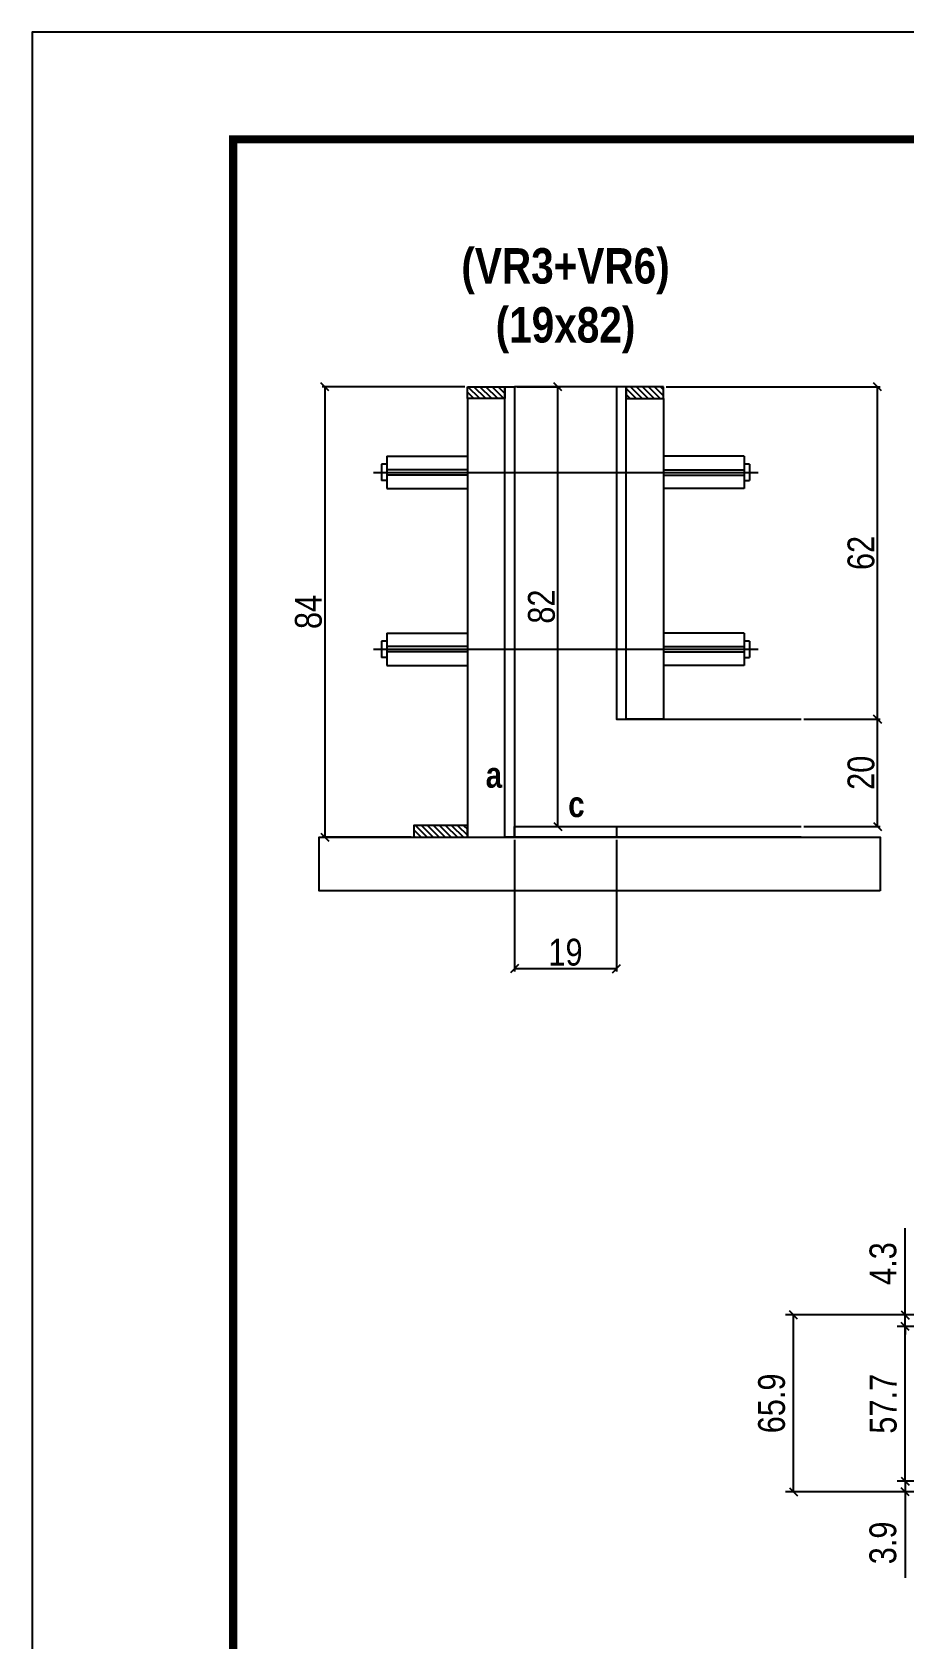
# Model space of a CAD drawing. Extents: x 3309 to 9590, y -2522 to 15424.
# Drawn here: x 4908 to 5233, y 8266 to 8865 of the extents above; entities that cross this region are included whole.
import ezdxf

# ---------------------------------------------------------------- set-up
doc = ezdxf.new("R2010")
doc.units = 0
doc.linetypes.add('DASHED', pattern=[0.75, 0.5, -0.25])
doc.linetypes.add('HIDDEN', pattern=[0.375, 0.25, -0.125])
for name, color, linetype in [('barrote', 251, 'Continuous'), ('COTA', 241, 'Continuous'), ('detalhes', 4, 'Continuous'), ('NOMENCLATURA', 7, 'Continuous'), ('Painéis', 200, 'Continuous'), ('SARR_2.2x10', 60, 'Continuous'), ('SARR_2.2x7', 40, 'Continuous'), ('SARR_3.5x7', 81, 'Continuous'), ('TENSOR', 3, 'Continuous')]:
    doc.layers.add(name, color=color, linetype=linetype)
for name, color, linetype, lineweight in [('CONCRETO', 251, 'Continuous', 25), ('Folhas', 255, 'Continuous', 9), ('SARRAFO DE PRESSAO', 251, 'DASHED', 9)]:
    doc.layers.add(name, color=color, linetype=linetype, lineweight=lineweight)
doc.layers.add('Laje_Perimetro', color=7, linetype='Continuous', plot=False)
doc.styles.add('COTA TECNICA', font='techl___.ttf', dxfattribs={"height": 10})
doc.styles.add('COTA TECNICA 2X', font='techl___.ttf', dxfattribs={"height": 10})
doc.styles.add('TECNICA', font='techb___.ttf', dxfattribs={"height": 10})
doc.dimstyles.new('PAINEL', dxfattribs={"dimtxt": 10, "dimasz": 3, "dimexe": 3, "dimexo": 3, "dimgap": 3, "dimtad": 1, "dimdec": 1, "dimzin": 12, "dimdsep": 46, "dimtxsty": 'COTA TECNICA', "dimblk1": 'OBLIQUE', "dimblk2": 'OBLIQUE', "dimsah": 1, "dimcen": 0.9, "dimclrd": 4, "dimclre": 4, "dimclrt": 240, "dimadec": 1, "dimazin": 3, "dimtfac": 1, "dimtdec": 1, "dimtmove": 0, "dimatfit": 3, "dimfxl": 1, "dimtolj": 1, "dimtzin": 12, "dimarcsym": 0})
doc.dimstyles.new('SECAO', dxfattribs={"dimscale": 0.333333, "dimtxt": 5, "dimasz": 9, "dimexe": 3, "dimexo": 3, "dimgap": 3, "dimtad": 1, "dimdec": 1, "dimlfac": 0.5, "dimzin": 12, "dimdsep": 46, "dimtxsty": 'COTA TECNICA 2X', "dimblk1": 'OBLIQUE', "dimblk2": 'OBLIQUE', "dimsah": 1, "dimcen": 0.9, "dimclrd": 4, "dimclre": 4, "dimclrt": 240, "dimadec": 1, "dimazin": 3, "dimtfac": 1, "dimtdec": 1, "dimtmove": 0, "dimatfit": 3, "dimfxl": 1, "dimtolj": 1, "dimtzin": 12, "dimarcsym": 0})
pattern_1 = [(135, (38277.0723, -114783.8508), (-1.122532015, -1.122532015), [])]

# ---------------------------------------------------------------- blocks, each defined once
blk = doc.blocks.new('9999999999')
at = {"layer": 'Folhas'}
blk.add_lwpolyline([(98138.98, 34190.21), (99623.98, 34190.21), (99623.98, 35240.21), (98138.98, 35240.21)], close=True, dxfattribs=at)
at = {"layer": 'Folhas', "color": 30, "const_width": 3}
blk.add_lwpolyline([(98213.98, 34230.21), (99583.98, 34230.21), (99583.98, 35200.21), (98213.98, 35200.21)], close=True, dxfattribs=at)
blk = doc.blocks.new('_Oblique')
at = {"color": 0, "linetype": 'ByBlock', "lineweight": -2}
blk.add_line((-0.5, -0.5), (0.5, 0.5), dxfattribs=at)
blk = doc.blocks.new('*D1682')
at = {"layer": 'COTA', "color": 4, "lineweight": -2, "transparency": 16777216}
for p, q in [((5069.25, 8732.72), (5016.06, 8732.72)), ((5017.06, 8732.72), (5017.06, 8564.72)), ((5049.25, 8564.72), (5016.06, 8564.72))]:
    blk.add_line(p, q, dxfattribs=at)
at = {"layer": 'Defpoints', "color": 0, "transparency": 16777216}
for p in [(5070.25, 8732.72), (5017.06, 8564.72), (5050.25, 8564.72, 0)]:
    blk.add_point(p, dxfattribs=at)
at = {"layer": 'COTA', "color": 4, "lineweight": -2, "transparency": 16777216, "xscale": 3, "yscale": 3, "zscale": 3}
for p, rotation in [((5017.06, 8732.72), 90), ((5017.06, 8564.72), 270)]:
    blk.add_blockref('_Oblique', p, dxfattribs=dict(at, rotation=rotation))
at = {"layer": 'COTA', "color": 240, "transparency": 16777216, "insert": (5010.96, 8648.72), "char_height": 10, "attachment_point": 5, "rotation": 90, "style": 'COTA TECNICA 2X'}
blk.add_mtext('\\A1;84', dxfattribs=at)
blk = doc.blocks.new('*D1683')
at = {"layer": 'COTA', "color": 4, "lineweight": -2, "transparency": 16777216}
for p, q in [((5088.85, 8732.72), (5105.02, 8732.72)), ((5104.02, 8568.72), (5104.02, 8732.72)), ((5088.85, 8568.72), (5105.02, 8568.72))]:
    blk.add_line(p, q, dxfattribs=at)
at = {"layer": 'Defpoints', "color": 0, "transparency": 16777216}
for p in [(5087.85, 8732.72), (5104.02, 8732.72), (5087.85, 8568.72)]:
    blk.add_point(p, dxfattribs=at)
at = {"layer": 'COTA', "color": 4, "lineweight": -2, "transparency": 16777216, "xscale": 3, "yscale": 3, "zscale": 3}
for p, rotation in [((5104.02, 8732.72), 90), ((5104.02, 8568.72), 270)]:
    blk.add_blockref('_Oblique', p, dxfattribs=dict(at, rotation=rotation))
at = {"layer": 'COTA', "color": 240, "transparency": 16777216, "insert": (5097.92, 8650.72), "char_height": 10, "attachment_point": 5, "rotation": 90, "style": 'COTA TECNICA 2X'}
blk.add_mtext('\\A1;82', dxfattribs=at)
blk = doc.blocks.new('*D1685')
at = {"layer": 'COTA', "color": 4, "lineweight": -2, "transparency": 16777216}
for p, q in [((5087.85, 8563.72), (5087.85, 8514.67)), ((5125.85, 8563.72), (5125.85, 8514.67)), ((5087.85, 8515.67), (5125.85, 8515.67))]:
    blk.add_line(p, q, dxfattribs=at)
at = {"layer": 'Defpoints', "color": 0, "transparency": 16777216}
for p in [(5087.85, 8564.72), (5125.85, 8564.72), (5125.85, 8515.67)]:
    blk.add_point(p, dxfattribs=at)
at = {"layer": 'COTA', "color": 4, "lineweight": -2, "transparency": 16777216, "xscale": 3, "yscale": 3, "zscale": 3, "rotation": 180}
blk.add_blockref('_Oblique', (5087.85, 8515.67), dxfattribs=at)
at = {"layer": 'COTA', "color": 4, "lineweight": -2, "transparency": 16777216, "xscale": 3, "yscale": 3, "zscale": 3}
blk.add_blockref('_Oblique', (5125.85, 8515.67), dxfattribs=at)
at = {"layer": 'COTA', "color": 240, "transparency": 16777216, "insert": (5106.85, 8521.76), "char_height": 10, "attachment_point": 5, "style": 'COTA TECNICA 2X'}
blk.add_mtext('\\A1;19', dxfattribs=at)
blk = doc.blocks.new('*D1686')
at = {"layer": 'COTA', "color": 4, "lineweight": -2, "transparency": 16777216}
for p, q in [((5195.72, 8608.72), (5224.22, 8608.72)), ((5223.22, 8568.72), (5223.22, 8608.72)), ((5195.72, 8568.72), (5224.22, 8568.72))]:
    blk.add_line(p, q, dxfattribs=at)
at = {"layer": 'Defpoints', "color": 0, "transparency": 16777216}
for p in [(5194.72, 8608.72), (5223.22, 8608.72), (5194.72, 8568.72)]:
    blk.add_point(p, dxfattribs=at)
at = {"layer": 'COTA', "color": 4, "lineweight": -2, "transparency": 16777216, "xscale": 3, "yscale": 3, "zscale": 3}
for p, rotation in [((5223.22, 8608.72), 90), ((5223.22, 8568.72), 270)]:
    blk.add_blockref('_Oblique', p, dxfattribs=dict(at, rotation=rotation))
at = {"layer": 'COTA', "color": 240, "transparency": 16777216, "insert": (5217.12, 8588.72), "char_height": 10, "attachment_point": 5, "rotation": 90, "style": 'COTA TECNICA 2X'}
blk.add_mtext('\\A1;20', dxfattribs=at)
blk = doc.blocks.new('*D1687')
at = {"layer": 'COTA', "color": 4, "lineweight": -2, "transparency": 16777216}
for p, q in [((5144.45, 8732.72), (5224.22, 8732.72)), ((5223.22, 8608.72), (5223.22, 8732.72)), ((5195.72, 8608.72), (5224.22, 8608.72))]:
    blk.add_line(p, q, dxfattribs=at)
at = {"layer": 'Defpoints', "color": 0, "transparency": 16777216}
for p in [(5143.45, 8732.72), (5223.22, 8732.72), (5194.72, 8608.72)]:
    blk.add_point(p, dxfattribs=at)
at = {"layer": 'COTA', "color": 4, "lineweight": -2, "transparency": 16777216, "xscale": 3, "yscale": 3, "zscale": 3}
for p, rotation in [((5223.22, 8732.72), 90), ((5223.22, 8608.72), 270)]:
    blk.add_blockref('_Oblique', p, dxfattribs=dict(at, rotation=rotation))
at = {"layer": 'COTA', "color": 240, "transparency": 16777216, "insert": (5217.12, 8670.72), "char_height": 10, "attachment_point": 5, "rotation": 90, "style": 'COTA TECNICA 2X'}
blk.add_mtext('\\A1;62', dxfattribs=at)
blk = doc.blocks.new('*D1838')
at = {"layer": 'COTA', "color": 4, "lineweight": -2, "transparency": 16777216}
for p, q in [((5268.69, 8382.24), (5230.54, 8382.24)), ((5233.54, 8324.49), (5233.54, 8382.24)), ((5314.32, 8324.49), (5230.54, 8324.49))]:
    blk.add_line(p, q, dxfattribs=at)
at = {"layer": 'Defpoints', "color": 0, "transparency": 16777216}
for p in [(5233.54, 8382.24), (5271.69, 8382.24), (5317.32, 8324.49)]:
    blk.add_point(p, dxfattribs=at)
at = {"layer": 'COTA', "color": 4, "lineweight": -2, "transparency": 16777216, "xscale": 3, "yscale": 3, "zscale": 3}
for p, rotation in [((5233.54, 8382.24), 90), ((5233.54, 8324.49), 270)]:
    blk.add_blockref('_Oblique', p, dxfattribs=dict(at, rotation=rotation))
at = {"layer": 'COTA', "color": 240, "transparency": 16777216, "insert": (5225.43, 8353.36), "char_height": 10, "attachment_point": 5, "rotation": 90, "style": 'COTA TECNICA'}
blk.add_mtext('\\A1;57.7', dxfattribs=at)
blk = doc.blocks.new('*D1839')
at = {"layer": 'COTA', "color": 4, "lineweight": -2, "transparency": 16777216}
for p, q in [((5314.32, 8324.49), (5230.54, 8324.49)), ((5233.54, 8324.49), (5233.54, 8327.49)), ((5233.54, 8324.49), (5233.54, 8320.55)), ((5274.86, 8320.55), (5230.54, 8320.55)), ((5233.54, 8320.55), (5233.54, 8288.41))]:
    blk.add_line(p, q, dxfattribs=at)
at = {"layer": 'Defpoints', "color": 0, "transparency": 16777216}
for p in [(5317.32, 8324.49), (5233.54, 8320.55), (5277.86, 8320.55)]:
    blk.add_point(p, dxfattribs=at)
at = {"layer": 'COTA', "color": 4, "lineweight": -2, "transparency": 16777216, "xscale": 3, "yscale": 3, "zscale": 3}
for p, rotation in [((5233.54, 8324.49), 270), ((5233.54, 8320.55), 90)]:
    blk.add_blockref('_Oblique', p, dxfattribs=dict(at, rotation=rotation))
at = {"layer": 'COTA', "color": 240, "transparency": 16777216, "insert": (5225.29, 8301.48), "char_height": 10, "attachment_point": 5, "rotation": 90, "style": 'COTA TECNICA'}
blk.add_mtext('\\A1;3.9', dxfattribs=at)
blk = doc.blocks.new('*D1840')
at = {"layer": 'COTA', "color": 4, "lineweight": -2, "transparency": 16777216}
for p, q in [((5233.54, 8386.49), (5233.54, 8418.86)), ((5311.22, 8386.49), (5230.54, 8386.49)), ((5233.54, 8382.24), (5233.54, 8386.49)), ((5268.69, 8382.24), (5230.54, 8382.24)), ((5233.54, 8382.24), (5233.54, 8379.24))]:
    blk.add_line(p, q, dxfattribs=at)
at = {"layer": 'Defpoints', "color": 0, "transparency": 16777216}
for p in [(5233.54, 8386.49), (5314.22, 8386.49), (5271.69, 8382.24)]:
    blk.add_point(p, dxfattribs=at)
at = {"layer": 'COTA', "color": 4, "lineweight": -2, "transparency": 16777216, "xscale": 3, "yscale": 3, "zscale": 3}
for p, rotation in [((5233.54, 8386.49), 270), ((5233.54, 8382.24), 90)]:
    blk.add_blockref('_Oblique', p, dxfattribs=dict(at, rotation=rotation))
at = {"layer": 'COTA', "color": 240, "transparency": 16777216, "insert": (5225.32, 8405.67), "char_height": 10, "attachment_point": 5, "rotation": 90, "style": 'COTA TECNICA'}
blk.add_mtext('\\A1;4.3', dxfattribs=at)
blk = doc.blocks.new('*D1841')
at = {"layer": 'COTA', "color": 4, "lineweight": -2, "transparency": 16777216}
for p, q in [((5311.42, 8386.49), (5188.91, 8386.49)), ((5191.91, 8320.55), (5191.91, 8386.49)), ((5274.86, 8320.55), (5188.91, 8320.55))]:
    blk.add_line(p, q, dxfattribs=at)
at = {"layer": 'Defpoints', "color": 0, "transparency": 16777216}
for p in [(5191.91, 8386.49), (5314.42, 8386.49), (5277.86, 8320.55)]:
    blk.add_point(p, dxfattribs=at)
at = {"layer": 'COTA', "color": 4, "lineweight": -2, "transparency": 16777216, "xscale": 3, "yscale": 3, "zscale": 3}
for p, rotation in [((5191.91, 8386.49), 90), ((5191.91, 8320.55), 270)]:
    blk.add_blockref('_Oblique', p, dxfattribs=dict(at, rotation=rotation))
at = {"layer": 'COTA', "color": 240, "transparency": 16777216, "insert": (5183.77, 8353.52), "char_height": 10, "attachment_point": 5, "rotation": 90, "style": 'COTA TECNICA'}
blk.add_mtext('\\A1;65.9', dxfattribs=at)

msp = doc.modelspace()

# ---------------------------------------------------------------- hatches: boundary and pattern name
at = {"layer": 'SARR_2.2x10'}
h = msp.add_hatch(dxfattribs=at)
h.set_pattern_fill('ANSI31', color=256, scale=0.5, angle=90)
h.set_pattern_definition([(135, (38356.2723, -114947.4508), (-1.122532015, -1.122532015), [])])
h.paths.add_polyline_path([(5070.25, 8569.12), (5070.25, 8564.72), (5050.25, 8564.72), (5050.25, 8569.12)])
at = {"layer": 'SARR_2.2x7'}
h = msp.add_hatch(dxfattribs=at)
h.set_pattern_fill('ANSI31', color=256, scale=0.5, angle=90)
h.set_pattern_definition(pattern_1)
h.paths.add_polyline_path([(5084.25, 8732.72), (5084.25, 8728.32), (5070.25, 8728.32), (5070.25, 8732.72)])
h = msp.add_hatch(dxfattribs=at)
h.set_pattern_fill('ANSI31', color=256, scale=0.5, angle=90)
h.set_pattern_definition(pattern_1)
h.paths.add_polyline_path([(5129.45, 8732.72), (5129.45, 8728.32), (5143.45, 8728.32), (5143.45, 8732.72)])

# ---------------------------------------------------------------- linework, layer by layer
at = {"ltscale": 3}
for p, q in [((5038.25, 8703.78), (5038.25, 8697.78)), ((5040.25, 8703.78), (5038.25, 8703.78)), ((5040.25, 8706.78), (5040.25, 8694.78)), ((5040.25, 8706.78), (5070.25, 8706.78)), ((5070.25, 8701.78), (5040.25, 8701.78)), ((5173.45, 8706.78), (5143.45, 8706.78)), ((5143.45, 8701.78), (5173.45, 8701.78)), ((5173.45, 8706.78), (5173.45, 8694.78)), ((5175.45, 8703.78), (5173.45, 8703.78)), ((5175.45, 8703.78), (5175.45, 8697.78)), ((5040.25, 8697.78), (5038.25, 8697.78)), ((5070.25, 8699.78), (5040.25, 8699.78)), ((5143.45, 8699.78), (5173.45, 8699.78)), ((5173.45, 8697.78), (5175.45, 8697.78)), ((5040.25, 8694.78), (5070.25, 8694.78)), ((5173.45, 8694.78), (5143.45, 8694.78)), ((5038.25, 8637.79), (5038.25, 8631.79)), ((5040.25, 8637.79), (5038.25, 8637.79)), ((5040.25, 8640.79), (5040.25, 8628.79)), ((5040.25, 8640.79), (5070.25, 8640.79)), ((5173.45, 8640.79), (5143.45, 8640.79)), ((5173.45, 8640.79), (5173.45, 8628.79)), ((5175.45, 8637.79), (5173.45, 8637.79)), ((5175.45, 8637.79), (5175.45, 8631.79)), ((5040.25, 8631.79), (5038.25, 8631.79)), ((5070.25, 8635.79), (5040.25, 8635.79)), ((5070.25, 8633.79), (5040.25, 8633.79)), ((5143.45, 8635.79), (5173.45, 8635.79)), ((5143.45, 8633.79), (5173.45, 8633.79)), ((5173.45, 8631.79), (5175.45, 8631.79)), ((5040.25, 8628.79), (5070.25, 8628.79)), ((5173.45, 8628.79), (5143.45, 8628.79))]:
    msp.add_line(p, q, dxfattribs=at)
at = {"layer": 'barrote'}
msp.add_lwpolyline([(5224.18, 8544.72), (5014.99, 8544.72), (5014.99, 8564.72), (5224.18, 8564.72)], close=True, dxfattribs=at)
at = {"layer": 'CONCRETO', "linetype": 'Continuous'}
for p, q in [((5125.85, 8732.72), (5087.85, 8732.72)), ((5125.85, 8608.72), (5194.72, 8608.72))]:
    msp.add_line(p, q, dxfattribs=at)
at = {"layer": 'COTA'}
msp.add_line((5125.85, 8568.72), (5125.85, 8564.72), dxfattribs=at)
at = {"layer": 'Laje_Perimetro'}
msp.add_lwpolyline([(6392.87, 8864.98), (4907.87, 8864.98), (4907.87, 7814.98), (6392.87, 7814.98)], close=True, dxfattribs=at)
at = {"layer": 'Painéis', "linetype": 'Continuous'}
for points in [[(5084.25, 8564.72), (5084.25, 8732.72), (5087.85, 8732.72), (5087.85, 8564.72)], [(5129.45, 8608.72), (5129.45, 8732.72), (5125.85, 8732.72), (5125.85, 8608.72)]]:
    msp.add_lwpolyline(points, close=True, dxfattribs=at)
msp.add_lwpolyline([(5194.72, 8564.72), (5087.85, 8564.72), (5087.85, 8568.72), (5194.72, 8568.72)], dxfattribs=at)
at = {"layer": 'SARR_2.2x10'}
msp.add_lwpolyline([(5070.25, 8569.12), (5050.25, 8569.12), (5050.25, 8564.72), (5070.25, 8564.72)], close=True, dxfattribs=at)
at = {"layer": 'SARR_2.2x7', "elevation": 0}
for points in [[(5070.25, 8732.72), (5084.25, 8732.72), (5084.25, 8728.32), (5070.25, 8728.32)], [(5143.45, 8732.72), (5129.45, 8732.72), (5129.45, 8728.32), (5143.45, 8728.32)]]:
    msp.add_lwpolyline(points, close=True, dxfattribs=at)
at = {"layer": 'SARR_3.5x7'}
for points in [[(5084.25, 8728.32), (5070.25, 8728.32), (5070.25, 8564.72), (5084.25, 8564.72)], [(5129.45, 8728.32), (5143.45, 8728.32), (5143.45, 8608.72), (5129.45, 8608.72)]]:
    msp.add_lwpolyline(points, close=True, dxfattribs=at)
at = {"layer": 'TENSOR', "linetype": 'HIDDEN', "ltscale": 0.5}
for p, q in [((5035.25, 8700.78), (5178.75, 8700.78)), ((5035.25, 8634.79), (5178.75, 8634.79))]:
    msp.add_line(p, q, dxfattribs=at)

# ---------------------------------------------------------------- block references
at = {"layer": 'SARRAFO DE PRESSAO', "color": 6, "linetype": 'ByBlock'}
msp.add_blockref('9999999999', (-93231.11, -26375.22), dxfattribs=at)

# ---------------------------------------------------------------- texts
at = {"layer": 'detalhes', "style": 'TECNICA'}
for s, p in [('a', (5077.06, 8583.15)), ('c', (5107.86, 8572.19))]:
    msp.add_text(s, height=9.6, dxfattribs=at).set_placement(p)
at = {"layer": 'NOMENCLATURA', "insert": (5106.85, 8784.41), "char_height": 13.2, "attachment_point": 2, "style": 'TECNICA'}
msp.add_mtext_dynamic_manual_height_columns('(VR3+VR6)\\P(19x82)', width=300.2766, gutter_width=1, heights=[0], dxfattribs=at)

# ---------------------------------------------------------------- dimensions: what is measured, and where the dimension line sits
at = {"layer": 'COTA'}
for base, p1, p2, dimstyle, picture, middle in [((5017.06, 8564.72, 0), (5070.25, 8732.72), (5050.25, 8564.72), 'SECAO', '*D1682', (5010.96, 8648.72, 0)), ((5104.02, 8732.72), (5087.85, 8568.72), (5087.85, 8732.72), 'SECAO', '*D1683', (5097.92, 8650.72)), ((5223.22, 8608.72), (5194.72, 8568.72), (5194.72, 8608.72), 'SECAO', '*D1686', (5217.12, 8588.72)), ((5233.5393, 8386.4911), (5271.6921, 8382.238), (5314.2231, 8386.4911), 'PAINEL', '*D1840', (5225.32, 8405.6739)), ((5191.91, 8386.49), (5277.86, 8320.55), (5314.42, 8386.49), 'PAINEL', '*D1841', (5183.77, 8353.52)), ((5233.5393, 8382.238), (5317.3154, 8324.4911), (5271.6921, 8382.238), 'PAINEL', '*D1838', (5225.4296, 8353.3645)), ((5233.54, 8320.55), (5317.32, 8324.49), (5277.86, 8320.55), 'PAINEL', '*D1839', (5225.29, 8301.48))]:
    dim = msp.add_linear_dim(base=base, p1=p1, p2=p2, angle=90, dimstyle=dimstyle, dxfattribs=at)
    dim.commit()
    dim.dimension.update_dxf_attribs({"geometry": picture, "text_midpoint": middle})
dim = msp.add_linear_dim(base=(5223.22, 8732.72), p1=(5194.72, 8608.72), p2=(5143.45, 8732.72), angle=90, dimstyle='SECAO', override={"dimtmove": 1}, dxfattribs=at)
dim.commit()
dim.dimension.update_dxf_attribs({"geometry": '*D1687', "text_midpoint": (5217.12, 8670.72)})
dim = msp.add_linear_dim(base=(5125.85, 8515.67), p1=(5087.85, 8564.72), p2=(5125.85, 8564.72), dimstyle='SECAO', dxfattribs=at)
dim.commit()
dim.dimension.update_dxf_attribs({"geometry": '*D1685', "text_midpoint": (5106.85, 8521.76)})

doc.saveas('drawing.dxf')
